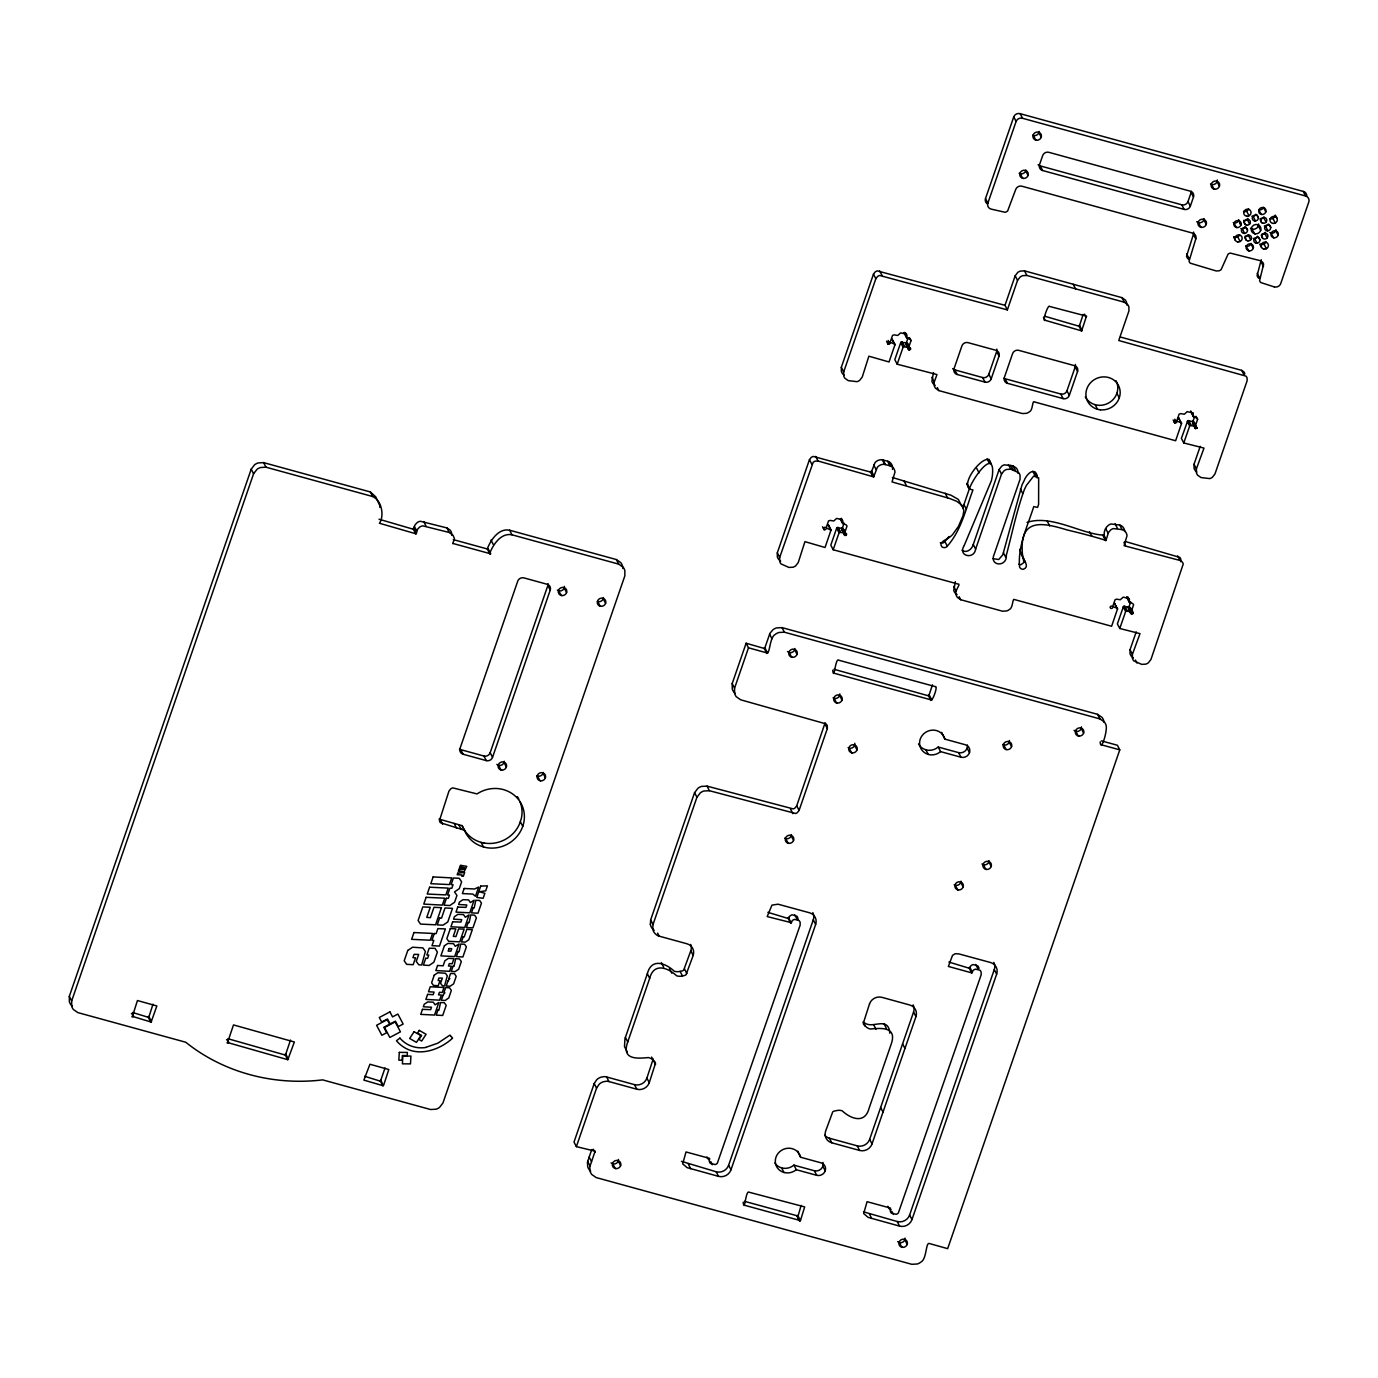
<?xml version="1.0" encoding="UTF-8"?>
<svg xmlns="http://www.w3.org/2000/svg" width="1378" height="1378" viewBox="0 0 1378 1378"><rect width="100%" height="100%" fill="white"/><g stroke="black" fill="none" stroke-linecap="round" stroke-linejoin="round"><path stroke-width="1.5" d="M834 669.26L928.772 695.907L932.475 684.814M227.783 1038.668L285.435 1055.1L290.5 1040.045M383.618 1085.296L388.803 1069.535L369.941 1064.247L363.861 1080.111L383.291 1085.761L380.845 1080.111L385.048 1067.933M379.036 519.213L413.4 529.273L414.382 526.43A8.268 7.751 -27.3 0 1 415.278 524.605L417.155 522.606A6.701 6.287 -27.3 0 1 420.445 521.28L446.885 527.912L450.193 530.186A8.802 8.251 -27.3 0 1 451.484 532.631L451.777 535.319M453.293 539.625L487.278 548.961C488.914 544.327 496.838 527.602 509.619 530.22L616.362 559.554L620.755 562.603A11.747 11.007 -27.3 0 1 622.46 565.841L622.908 568.546M764.084 648.418L746.118 643.233L732.2 683.574L732.235 688.931A11.747 11.024 -27.3 0 0 733.957 692.169L735.215 693.496M746.118 643.233L748.495 647.815L766.478 652.776C770.181 655.273 769.2 637.342 775.349 634.328A11.747 11.007 -27.3 0 1 778.811 632.502L784.375 632.192L1099.954 718.92L1104.364 721.969A11.747 11.007 -27.3 0 1 1106.069 725.207C1107.826 730.719 1100.609 753.318 1100.195 741.846M744.413 1201.289L796.949 1215.723L799.395 1220.839L800.394 1220.736L804.683 1206.904L749.253 1192.263C745.567 1189.197 744.62 1214.07 743.173 1202.253M834.327 673.291L930.632 699.748C931.993 703.193 938.573 685.279 935.18 686.588L838.823 660.234C835.395 656.875 834.052 682.076 832.743 670.225M948.874 962.051L969.44 968.303L970.835 965.84A5.788 5.426 -27.3 0 1 973.178 964.548L977.915 965.978A5.822 5.46 -27.3 0 1 978.897 968.045L978.966 968.493M1126.842 305.055L1126.515 302.368A8.836 8.285 -27.3 0 0 1125.24 299.939L1121.95 297.648L1024.491 270.863L1020.323 271.104A8.802 8.251 -27.3 0 0 1017.722 272.465L1015.173 275.772L1004.993 305.313L1007.352 309.895L879.732 275.479A5.822 5.46 -27.3 0 0 877.545 276.53L875.84 278.735L843.698 371.905L843.715 375.918A8.802 8.251 -27.3 0 0 845.007 378.347L848.297 380.638L857.116 381.672A8.802 8.251 -27.3 0 0 859.717 380.311L862.249 377.004L868.863 356.196L889.034 361.966L894.977 344.689L891.928 338.936L894.925 344.931M825.164 722.675L796.725 805.803L795.02 808.008A5.994 5.633 -27.3 0 1 793.263 808.903L707.035 786.132L701.436 786.425A11.696 10.972 -27.3 0 0 697.957 788.25L694.564 792.66L650.657 919.901L650.347 924.345M797.983 919.66L797.896 918.316A5.822 5.46 -27.3 0 0 796.915 916.232L792.178 914.803A5.788 5.426 -27.3 0 0 789.835 916.094C786.683 917.352 793.263 925.172 790.317 922.416L767.184 916.577L771.956 905.122L778.019 904.192L809.506 912.77A9.922 9.302 -27.3 0 1 815.655 924.414L730.977 1169.819A9.922 9.302 -27.3 0 1 718.558 1176.364L687.105 1167.648L682.678 1163.842L686.02 1151.956L709.636 1158.398L709.239 1161.12A5.788 5.426 -27.3 0 0 710.359 1163.376L715.182 1164.565A5.822 5.46 -27.3 0 0 717.301 1163.342L800.153 925.12L800.153 922.45A5.822 5.46 -27.3 0 0 798.982 920.487L794.538 919.384A5.788 5.426 -27.3 0 0 792.195 920.693L791.437 922.726M1017.997 473.291L1017.687 470.604A8.802 8.251 -27.3 0 0 1016.396 468.158L1013.106 465.885L1004.286 464.834A8.802 8.251 -27.3 0 0 1001.685 466.212L999.153 469.502L973.264 544.499C972.179 549.047 966.409 553.818 962.068 550.166M844.266 529.944L842.561 530.961L841.717 528.239L836.773 527.877L830.796 545.154L833.173 549.736L957.882 584.014C961.827 583.256 953.628 591.627 956.125 594.986A8.802 8.251 -27.3 0 0 957.417 597.432L960.707 599.723L1002.478 611.195L1006.646 610.954A8.802 8.251 -27.3 0 0 1009.247 609.593C1013.381 608.043 1012.175 597.329 1014.708 599.619L1111.615 626.249L1117.558 608.852L1114.371 603.168L1117.489 609.214M593.177 1149.235L595.313 1152.18L595.141 1151.181L576.383 1146.634L596.571 1088.103L599.12 1084.297A10.766 10.094 -27.3 0 1 603.219 1081.816L606.062 1081.265A9.198 8.63 -27.3 0 1 608.99 1081.575L636.843 1089.223A9.922 9.302 -27.3 0 0 649.262 1082.695L655.497 1063.265A4.082 3.824 -27.3 0 0 654.998 1061.973L652.104 1059.234A11.506 10.8 -27.3 0 0 648.435 1057.546C637.032 1058.683 621.202 1059.871 627.748 1041.94L649.693 978.311C653.895 962.051 668.244 967.924 676.632 975.796A11.506 10.8 -27.3 0 0 680.749 976.261L684.866 975.435A4.082 3.824 -27.3 0 0 686.072 974.625L693.168 955.436L690.791 950.837A9.922 9.302 -27.3 0 0 691.17 946.186M1024.956 561.69L1023.423 558.073A25.803 24.201 -27.3 0 1 1022.407 553.749C1019.238 517.473 1042.56 522.486 1067.003 529.91C1079.956 533.01 1094.184 536.628 1106.138 540.503C1103.123 536.266 1103.365 529.169 1108.308 525.362A8.802 8.251 -27.3 0 1 1110.909 523.984L1119.711 525.035A7.114 6.683 -27.3 0 1 1122.243 526.379L1122.743 526.861A7.941 7.441 -27.3 0 1 1124.637 531.116M1190.747 411.35L1193.331 416.776L1195.673 417.62A5.598 5.254 -27.3 0 1 1196.793 418.085L1197.654 419.188L1195.449 425.63L1197.017 428.317L1195.002 428.351L1192.314 421.479L1187.767 420.669L1181.394 438.376L1183.771 442.958L1204.01 448.091L1196.414 468.83L1196.431 472.843A8.802 8.251 -27.3 0 0 1197.723 475.272L1201.013 477.563L1209.832 478.597A8.802 8.251 -27.3 0 0 1212.433 477.236L1214.983 473.929L1247.124 380.759L1247.107 378.089A5.822 5.46 -27.3 0 0 1245.953 376.125L1118.747 340.504L1128.926 310.963L1128.892 306.967A8.836 8.285 -27.3 0 0 1127.6 304.521L1124.327 302.23L1026.868 275.462L1022.7 275.686A8.802 8.251 -27.3 0 0 1020.099 277.064L1017.55 280.354L1007.352 309.895M1125.12 531.443A7.941 7.441 -27.3 0 1 1127.015 535.697L1124.121 545.705L1180.033 560.467L1182.238 562A5.822 5.46 -27.3 0 1 1183.22 564.067L1150.957 659.459L1148.408 662.766A8.802 8.251 -27.3 0 1 1145.807 664.127L1141.656 664.368L1133.715 660.803A8.802 8.268 -27.3 0 1 1132.423 658.374L1132.406 654.361L1140.002 633.622L1119.763 628.489L1117.386 623.907L1123.432 606.527L1128.306 606.992C1129.633 618.222 1137.591 614.312 1129.064 606.578L1130.683 601.893M892.444 469.381L892.617 467.521A7.906 7.407 -27.3 0 0 890.567 462.974L890.085 462.526A7.148 6.718 -27.3 0 0 888.362 461.509A7.768 7.286 -27.3 0 0 887.673 461.251L883.022 459.994A5.96 5.598 -27.3 0 0 882.454 459.873L884.728 464.455A5.96 5.598 -27.3 0 1 885.399 464.575L890.033 465.85A7.768 7.286 -27.3 0 1 890.739 466.108A7.148 6.718 -27.3 0 1 892.462 467.125L892.944 467.555A7.906 7.407 -27.3 0 1 894.977 472.103L892.031 481.921L949.58 498.457L956.694 501.282L961.758 505.071L963.877 510.411L962.998 515.751L958.468 526.344L952.594 534.578A25.803 24.201 -27.3 0 1 949.029 537.627C946.255 539.78 937.97 542.364 942.001 546.877A4.065 3.807 -27.3 0 0 944.154 547.6A3.91 3.652 -27.3 0 0 946.6 546.911C961.069 531.15 965.685 509.343 972.954 489.879C954.885 488.243 987.957 447.092 990.61 463.352M841.717 528.239L844.335 535.026L846.075 535.422L846.557 533.975L844.852 532.408L847.039 525.965L845.989 524.76A5.753 5.391 -27.3 0 0 845.076 524.398L842.699 523.502L841.958 519.919A5.753 5.391 -27.3 0 0 841.045 519.558L837.531 518.593A5.753 5.391 -27.3 0 0 836.567 518.438L833.742 521.005L831.158 520.574A5.753 5.391 -27.3 0 0 830.176 520.419L828.54 520.884L826.283 527.309C821.047 526.568 824.63 532.649 826.662 528.05L830.968 530.22L825.026 547.497L804.941 541.64L798.241 562.534L795.692 565.841A8.802 8.251 -27.3 0 1 793.091 567.202L788.922 567.443L780.981 563.878A8.802 8.251 -27.3 0 1 779.707 561.432L779.672 557.435L813.141 462.371A5.822 5.46 -27.3 0 1 815.259 461.148L818.032 460.993L873.652 476.874L877.373 467.263A7.906 7.407 -27.3 0 1 881.92 464.524L882.592 464.403A7.148 6.718 -27.3 0 1 884.659 464.42L884.728 464.455M1181.497 423.683L1178.397 417.655L1181.583 423.339L1175.623 440.736L1034.637 401.98C1031.984 399.586 1033.276 410.558 1029.177 411.953A8.802 8.251 -27.3 0 1 1026.576 413.314L1022.407 413.555L938.866 390.594L935.559 388.303A8.802 8.251 -27.3 0 1 934.284 385.874L934.077 382.516L936.971 374.558L897.181 364.205L894.822 359.624L900.799 342.364L905.725 342.726L908.291 349.392L909.669 350.081L910.634 348.651L908.86 346.877L911.065 340.435L910.203 339.332A5.598 5.254 -27.3 0 0 909.084 338.885L906.69 337.937L906.173 334.492A5.598 5.254 -27.3 0 0 905.053 334.044M1131.441 611.16L1133.629 604.718L1132.768 603.616A5.598 5.254 -27.3 0 0 1131.665 603.151L1129.254 602.22L1128.737 598.775A5.598 5.254 -27.3 0 0 1127.635 598.31L1124.121 597.346A5.753 5.391 -27.3 0 0 1123.139 597.191L1120.314 599.757L1117.73 599.327A5.753 5.391 -27.3 0 0 1116.766 599.172L1115.112 599.637L1112.873 606.062C1107.533 605.424 1111.288 611.35 1113.235 606.802L1117.455 608.318M828.574 525.759L827.902 524.467L830.9 530.461M1115.164 604.511L1115.129 603.822M132.546 1012.485L148.755 1017.446L152.992 1004.166M132.977 1016.551L151.132 1022.045L156.851 1005.957L137.438 1000.531L132.598 1015.827C129.808 1017.911 136.749 1016.912 131.392 1013.485M228.111 1042.698L287.813 1059.699L294.358 1041.992L233.502 1024.922L227.732 1041.975C224.993 1044.042 231.848 1043.094 226.543 1039.632M416.518 533.458L416.742 531.03A8.268 7.751 -27.3 0 1 417.637 529.204L419.515 527.206A6.701 6.287 -27.3 0 1 422.805 525.862L449.262 532.494L452.552 534.785A8.802 8.251 -27.3 0 1 453.844 537.213C456.101 539.246 450.606 544.741 453.655 543.655L489.655 553.543C491.309 548.875 499.198 532.218 511.979 534.802L618.722 564.136L623.114 567.185A11.747 11.007 -27.3 0 1 624.837 570.44L624.871 575.78L442.958 1102.968L439.565 1107.378A11.747 11.007 -27.3 0 1 436.103 1109.204L430.539 1109.514L322.641 1079.87C274.153 1085.761 224.028 1072.945 185.737 1042.233L77.823 1012.589L73.43 1009.54A11.747 11.007 -27.3 0 1 71.708 1006.284L71.673 1000.945L253.586 473.756L256.98 469.347A11.747 11.007 -27.3 0 1 260.442 467.521L266.006 467.211L372.749 496.545C383.377 501.764 383.635 518.197 379.398 523.244L416.122 533.854L413.9 528.205M364.602 1076.252L380.466 1081.23L380.845 1080.111M767.615 653.086L764.876 647.781L769.923 633.312L772.972 629.746A11.747 11.007 -27.3 0 1 776.451 627.92L781.998 627.61L1097.594 714.338L1101.987 717.37A11.747 11.007 -27.3 0 1 1103.709 720.625L1104.088 722.416M779.07 559.812L778.622 559.296A8.802 8.251 -27.3 0 1 777.33 556.85L777.313 552.836L809.454 459.666L811.16 457.479A5.822 5.46 -27.3 0 1 813.347 456.428L871.292 472.292L874.996 462.681A7.906 7.407 -27.3 0 1 879.543 459.942L880.215 459.821A7.148 6.718 -27.3 0 1 882.282 459.839M767.873 912.322L788.319 918.54L788.75 917.438M796.949 1215.723L798.069 1216.033L801.135 1205.371M931.786 700.076L929.151 694.822M1044.679 316.217L1079.284 326.293L1083.142 314.425M1043.473 317.198L1045.058 320.264L1081.661 330.875L1086.122 317.233L1084.555 314.167M1027.058 522.383C1051.586 514.252 1081.73 534.337 1103.933 535.146M993.056 558.676L998.74 559.502L1002.805 554.8L1021.925 485.194A70.054 65.713 -27.3 0 1 1024.164 480.646C1025.611 475.91 1033.311 466.66 1036.773 474.48M964.032 545.895C957.624 556.161 974.194 559.95 975.641 549.081L1001.513 474.101L1004.062 470.794A8.802 8.251 -27.3 0 1 1006.663 469.433L1010.832 469.192L1018.773 472.757A8.802 8.251 -27.3 0 1 1020.047 475.186L1020.082 479.199L994.21 554.18C988.749 566.461 1007.284 567.46 1006.336 555.196C1012.141 533.372 1016.602 511.049 1024.285 489.776A70.054 65.713 -27.3 0 1 1026.541 485.228L1033.638 476.116L1038.668 477.804L1038.599 504.451L1037.582 507.414L1033.741 506.587C1027.661 526.155 1017.619 545.895 1019.582 566.961A3.91 3.652 -27.3 0 0 1021.167 568.769A4.065 3.807 -27.3 0 0 1023.406 569.235C1030.796 566.496 1022.08 558.348 1021.064 553.491A25.803 24.201 -27.3 0 1 1020.03 549.167M996.656 974.143A9.922 9.302 -27.3 0 0 990.506 962.499L959.019 953.938L955.212 953.697L952.508 955.402L948.374 966.443L971.8 972.885L973.195 970.422A5.788 5.426 -27.3 0 1 975.538 969.13L979.982 970.215A5.822 5.46 -27.3 0 1 981.136 972.196L981.153 974.866L898.301 1213.088A5.822 5.46 -27.3 0 1 896.182 1214.311L891.359 1213.122A5.788 5.426 -27.3 0 1 890.24 1210.866L890.532 1208.093L867.072 1201.685L863.679 1213.57L868.106 1217.377L899.558 1226.11A9.922 9.302 -27.3 0 0 911.978 1219.564L996.656 974.143L994.279 969.561A9.922 9.302 -27.3 0 0 994.468 964.032M964.273 545.361L991.368 480.733A70.054 65.713 -27.3 0 0 992.367 475.841C995.588 445.128 971.387 480.457 969.492 488.88M1106.345 540.228L1103.606 534.922M748.495 647.815L734.56 688.173L734.612 693.513A11.747 11.024 -27.3 0 0 736.317 696.768L740.709 699.817L826.128 723.932A5.925 5.564 -27.3 0 1 827.3 725.913L827.334 728.583L799.102 810.385L797.38 812.589A5.994 5.633 -27.3 0 1 795.64 813.502L709.394 790.714L703.796 791.024A11.696 10.972 -27.3 0 0 700.334 792.85L696.941 797.242L653.017 924.5L652.724 928.927M1136.213 631.865L1130.029 649.761L1130.063 653.775A8.802 8.268 -27.3 0 0 1131.338 656.221L1133.388 657.995M379.467 504.951L375.746 496.838L370.372 491.963L263.629 462.629L258.082 462.939A11.747 11.007 -27.3 0 0 254.603 464.765L251.209 469.157L69.313 996.363L69.348 1001.703A11.747 11.007 -27.3 0 0 71.053 1004.958L72.328 1006.284M591.73 1149.579L587.441 1162.205L587.717 1166.684A11.747 11.007 -27.3 0 0 589.422 1169.939L590.68 1171.266M594.745 1152.301L589.801 1166.787L590.077 1171.266A11.747 11.007 -27.3 0 0 591.799 1174.521L596.192 1177.57L911.788 1264.298L917.335 1263.988A11.747 11.007 -27.3 0 0 920.814 1262.162C927.067 1259.199 925.516 1241.234 929.685 1243.611L947.668 1248.657L1119.78 749.856L1117.403 745.257L1101.401 740.864M1004.993 305.313L877.373 270.898A5.822 5.46 -27.3 0 0 875.168 271.948L873.463 274.153L841.321 367.323L841.355 371.319A8.802 8.251 -27.3 0 0 842.63 373.765L844.111 375.178M933.509 372.577L931.907 381.275A8.802 8.251 -27.3 0 0 933.199 383.721L935.249 385.495M955.35 581.705L953.748 590.404A8.802 8.251 -27.3 0 0 955.04 592.85L957.09 594.624M1193.606 232.055A4.961 4.651 -27.3 0 1 1193.417 234.381L1186.561 256.153A5.822 5.46 -27.3 0 0 1187.543 258.22L1188.525 259.167M1193.417 234.381L1195.777 238.962L1189.059 261.183A5.822 5.46 -27.3 0 0 1190.213 263.164L1216.24 270.966L1219.013 270.811A5.839 5.478 -27.3 0 0 1221.132 269.588L1228.074 254.138A5.822 5.46 -27.3 0 1 1230.278 253.087L1260.422 260.718L1262.627 262.233A5.822 5.46 -27.3 0 1 1263.609 264.3L1259.595 280.578A5.822 5.46 -27.3 0 0 1260.749 282.542L1274.254 286.9M1200.221 446.334L1194.037 464.248L1194.071 468.244A8.802 8.251 -27.3 0 0 1195.346 470.69L1196.827 472.103M1261.232 259.719L1257.115 275.531A5.822 5.46 -27.3 0 0 1258.097 277.598L1258.717 278.27M1180.739 561.707L1180.843 559.468A5.822 5.46 -27.3 0 0 1179.861 557.401L1125.154 541.451M1133.164 613.52L1129.064 606.578M1128.306 606.992L1129.047 609.662L1130.838 608.353M484.195 843.043A31.315 29.369 -27.3 0 0 519.23 824.63L521.263 818.79A31.315 29.369 -27.3 0 0 520.006 801.669M522.762 826.369L523.623 823.389A31.315 29.369 -27.3 0 0 506.277 790.559L503.349 789.56A31.315 29.369 -27.3 0 0 477.012 793.917L452.828 787.889A5.822 5.46 -27.3 0 0 450.64 788.939L448.935 791.144L439.427 820.651A5.822 5.46 -27.3 0 0 440.409 822.718L464.472 830.245A31.315 29.369 -27.3 0 0 483.54 846.953L486.572 847.677A31.315 29.369 -27.3 0 0 521.59 829.211L522.762 826.369L520.402 821.77M1179.137 419.101L1179.103 418.206M690.791 950.837L683.712 970.043A4.082 3.824 -27.3 0 1 682.506 970.853L678.372 971.662A11.506 10.8 -27.3 0 1 674.273 971.214C665.867 963.343 651.518 957.469 647.333 973.729L624.94 1038.754L624.51 1046.608L627.403 1052.172M969.251 489.138L962.74 508.034M550.235 590.094A4.961 4.651 -27.3 0 0 547.152 584.272L523.95 577.899A4.961 4.651 -27.3 0 0 517.732 581.171L460.028 748.426A4.961 4.651 -27.3 0 0 463.111 754.248L486.313 760.622A4.961 4.651 -27.3 0 0 492.532 757.349L550.235 590.094L547.858 585.512L490.155 752.75A4.961 4.651 -27.3 0 1 483.936 756.022L460.734 749.649A4.961 4.651 -27.3 0 1 459.425 749.064M636.843 1089.223L634.466 1084.641L606.63 1076.976A9.198 8.63 -27.3 0 0 603.702 1076.666L600.842 1077.234A10.766 10.094 -27.3 0 0 596.743 1079.715L594.211 1083.521L574.006 1142.052L576.383 1146.634M634.466 1084.641A9.922 9.302 -27.3 0 0 646.885 1078.096L653.172 1059.045M833.173 549.736L839.219 532.373L844.077 532.838M897.181 364.205L903.227 346.843L908.102 347.308M844.852 532.408L842.475 527.826L844.094 523.14M908.86 346.877L906.5 342.295L908.119 337.61M987.44 203.91A5.064 4.754 -27.3 0 1 985.477 198.639L1013.76 116.837A5.064 4.754 -27.3 0 1 1020.133 113.685L1303.244 191.421A5.047 4.737 -27.3 0 1 1306.74 196.348M1195.777 238.98A4.961 4.651 -27.3 0 0 1192.711 233.14L1021.925 186.219A4.961 4.651 -27.3 0 0 1015.707 189.492L1007.645 210.937A5.736 5.391 -27.3 0 1 1005.062 212.281L991.161 209.112A5.064 4.754 -27.3 0 1 987.837 203.221L1016.12 121.436A5.064 4.754 -27.3 0 1 1022.493 118.267L1305.621 196.003L1303.244 191.421M952.646 368.632A4.961 4.651 -27.3 0 0 954.765 369.872L982.617 377.538A4.961 4.651 -27.3 0 0 988.818 374.265L996.656 351.545A4.961 4.651 -27.3 0 0 996.828 349.099M999.033 356.127A4.961 4.651 -27.3 0 0 995.95 350.305L968.114 342.657A4.961 4.651 -27.3 0 0 961.896 345.93L954.058 368.649A4.961 4.651 -27.3 0 0 957.124 374.471L984.977 382.119A4.961 4.651 -27.3 0 0 991.195 378.847L999.033 356.127L996.656 351.545M681.455 1161.344L716.181 1171.782A9.922 9.302 -27.3 0 0 728.617 1165.237L813.278 919.815A9.922 9.302 -27.3 0 0 812.796 912.632M1003.907 378.244A4.961 4.651 -27.3 0 0 1005.062 378.726L1060.75 394.022A4.961 4.651 -27.3 0 0 1066.968 390.766L1075.202 366.892A4.961 4.651 -27.3 0 0 1075.357 364.464M1077.562 371.492A4.961 4.651 -27.3 0 0 1074.495 365.67L1018.807 350.356A4.961 4.651 -27.3 0 0 1012.589 353.629L1004.355 377.486A4.961 4.651 -27.3 0 0 1007.439 383.308L1063.127 398.621A4.961 4.651 -27.3 0 0 1069.328 395.348L1077.562 371.492L1075.202 366.892M869.518 1003.89L863.283 1023.32A4.082 3.824 -27.3 0 0 863.765 1024.595L866.676 1027.351A11.506 10.8 -27.3 0 0 870.345 1029.021C881.748 1027.885 897.578 1026.713 891.032 1044.627L869.087 1108.256C864.884 1124.517 850.536 1118.66 842.147 1110.789A11.506 10.8 -27.3 0 0 838.031 1110.323L833.914 1111.15A4.082 3.824 -27.3 0 0 832.691 1111.943L825.611 1131.149A9.922 9.302 -27.3 0 0 831.761 1142.793L859.614 1150.441A9.922 9.302 -27.3 0 0 872.033 1143.912L915.939 1016.654L913.562 1012.055A9.922 9.302 -27.3 0 0 913.08 1004.872M1038.116 164.671A4.961 4.651 -27.3 0 0 1040.218 165.911L1181.773 204.805A4.961 4.651 -27.3 0 0 1187.991 201.55L1191.126 192.455A4.961 4.651 -27.3 0 0 1191.367 191.232M1193.486 197.037A4.961 4.651 -27.3 0 0 1190.42 191.215L1048.865 152.321A4.961 4.651 -27.3 0 0 1042.664 155.593L1039.529 164.688A4.961 4.651 -27.3 0 0 1042.595 170.51L1184.15 209.404A4.961 4.651 -27.3 0 0 1190.351 206.132L1193.486 197.037L1191.126 192.455M824.733 1135.231A9.922 9.302 -27.3 0 0 829.384 1138.211L857.237 1145.859A9.922 9.302 -27.3 0 0 869.656 1139.313L913.562 1012.055M1125.12 531.443L1124.62 530.961A7.114 6.683 -27.3 0 0 1122.088 529.617L1113.286 528.584A8.802 8.251 -27.3 0 0 1110.685 529.944L1108.394 532.614L1106.241 539.676M863.558 1211.865L897.181 1221.511A9.922 9.302 -27.3 0 0 909.618 1214.983L994.279 969.561M1119.763 628.489L1125.792 611.126L1130.666 611.591M1183.771 442.958L1189.817 425.595L1194.692 426.06M1195.449 425.63L1193.09 421.048L1194.692 416.363M900.695 342.588L903.072 347.17M846.54 534.888L842.475 527.826M1197.138 428.11L1193.09 421.048M894.925 344.138L890.67 342.519C888.19 347.153 885.399 341.089 890.309 341.778L892.548 335.354L894.184 334.888A5.753 5.391 -27.3 0 1 895.166 335.043L897.75 335.474L900.575 332.908A5.753 5.391 -27.3 0 1 901.556 333.063L906.724 334.286M1181.514 422.891L1177.26 421.272C1175.193 425.888 1171.8 419.911 1176.881 420.531L1179.137 414.106L1180.774 413.641A5.753 5.391 -27.3 0 1 1181.756 413.796L1184.339 414.227L1187.164 411.66A5.753 5.391 -27.3 0 1 1188.129 411.833L1193.314 413.038M151.494 1021.753L148.79 1016.344M1045.058 320.264C1041.768 322.573 1048.245 303.229 1049.778 306.502L1086.622 316.165L1086.122 317.233M1082.126 330.582L1079.439 325.156M972.403 972.575L969.854 967.235M948.96 536.524L944.24 542.329A3.91 3.652 -27.3 0 1 941.794 543.018A4.065 3.807 -27.3 0 1 940.278 542.656M452.156 1038.564C439.53 1049.95 417.999 1057.632 402.479 1046.281A34.898 32.727 -27.3 0 1 396.468 1040.752L399.93 1038.099M837.273 527.378L839.633 531.977M1187.87 420.617L1190.23 425.199M1123.862 606.131L1126.222 610.73M426.06 1047.28L437.877 1043.163L449.969 1035.085L450.933 1036.222M680.112 971.438L682.489 976.02M865.367 1026.283L863.179 1021.856L864.299 1022.752A11.506 10.8 -27.3 0 0 867.985 1024.44C875.151 1026.283 886.399 1019.065 889.275 1029.659M1081.42 330.858L1078.681 325.57M1105.587 540.624L1102.848 535.319M766.857 653.482L764.118 648.177M906.035 345.017L907.516 345.413L908.24 343.949M888.138 344.311L886.554 341.244M1174.711 423.063L1173.143 419.997M845.058 535.594L841.889 529.531M1131.631 614.347L1128.479 608.301M484.212 843.095L481.146 842.423L483.523 847.005M902.108 341.727L904.588 346.343M1188.68 420.479L1191.178 425.096M1120.486 337.042L1241.681 370.355L1243.886 371.871A5.822 5.46 -27.3 0 1 1244.851 373.955M892.393 477.494L950.958 495.202L958.365 499.422L961.517 505.812M1101.78 744.912L1119.78 749.856M960.983 757.228L940.588 751.63A13.005 12.195 -27.3 0 1 928.29 754.489L925.913 749.873A13.005 12.195 -27.3 0 0 938.211 747.031L958.623 752.646L960.983 757.228A6.821 6.39 -27.3 0 0 969.492 752.732L967.132 748.151M439.014 819.066L462.095 825.646L464.472 830.245M652.724 928.927A10.766 10.094 -27.3 0 0 654.55 933.027L656.565 934.921A9.198 8.63 -27.3 0 0 659.166 936.144L687.019 943.792A9.922 9.302 -27.3 0 1 693.168 955.436M796.346 1169.629A13.005 12.195 -27.3 0 1 777.106 1167.476A13.005 12.195 -27.3 0 1 783.341 1149.355A13.005 12.195 -27.3 0 1 800.635 1157.244L821.03 1162.843A6.821 6.39 -27.3 0 1 825.233 1170.835A6.821 6.39 -27.3 0 1 816.706 1175.313L796.329 1169.733L793.952 1165.151L814.346 1170.749L816.723 1175.331M744.757 1205.319L799.309 1220.305M904.846 333.769L904.157 332.925M908.946 350.029L906.707 345.482M891.032 1209.867L888.982 1208.523A5.788 5.426 -27.3 0 1 888.483 1207.834M930.908 700.42L928.255 695.167M871.551 471.155L874.289 476.461M764.876 647.781L764.153 648.625M488.036 548.565L490.775 553.853M790.576 923.088L787.94 917.834M285.711 1053.963L288.45 1059.269M150.667 1022.011L148.032 1016.74M780.671 561.07L779.569 560.278M708.912 1159.621L707.982 1158.795A5.788 5.426 -27.3 0 1 706.966 1156.952M654.188 930.339L652.19 928.445A10.766 10.094 -27.3 0 1 650.347 924.345M906.5 342.295L910.6 349.237M452.621 1038.168L451.295 1036.635M1192.625 423.769L1194.313 424.062L1194.605 422.323M904.261 333.252L906.621 337.834M828.454 524.88L830.865 529.565M1275.356 215.123L1276.941 218.172M1272.91 218.413L1275.27 222.995M1275.752 230.643L1278.112 235.225M1265.831 211.936L1263.454 207.355A3.721 3.479 -27.3 0 1 1258.803 209.8L1261.163 214.4M1269.155 224.425L1270.74 227.491M1263.66 217.586L1266.037 222.185M1271.084 233.089L1273.461 237.671M1265.521 226.181L1267.881 230.763M1260.129 219.619L1261.714 222.668M1256.77 214.623L1258.355 217.69M1264.763 233.33L1267.14 237.912A3.1 2.911 -27.3 0 1 1262.816 238.411L1261.232 235.362M1258.338 225.854L1260.715 230.436M1253.136 216.38L1255.496 220.962M1264.039 244.147L1266.399 248.729M1246.642 211.196L1249.002 215.778M1258.321 236.895L1259.905 239.944M1247.245 219.464L1249.622 224.063M1252.137 229.127L1254.497 233.709M1259.888 244.319L1261.473 247.368M1254.686 238.635L1257.046 243.234M1243.714 221.496L1245.299 224.562M1245.936 227.094L1247.521 230.143M1248.347 235.207L1250.724 239.806M1261.128 261.941L1263.505 266.54M1250.914 243.717L1253.274 248.298M1238.615 220.428L1240.992 225.027M1240.82 228.645A3.1 2.911 -27.3 0 0 1242.301 228.834L1244.661 233.433M1217.067 181.638L1219.444 186.237M1244.816 237.24L1246.401 240.306M1246.246 246.162L1248.623 250.762M1233.965 222.892L1236.324 227.473M1211.641 184.497L1214.001 189.096M1257.218 273.309L1259.578 277.891M1237.754 236.913L1240.131 241.512M1233.62 237.102L1235.205 240.151M1203.89 219.825L1206.267 224.425M1187.991 201.55L1190.351 206.132M1198.464 222.685L1200.824 227.284M1181.773 204.805L1184.15 209.404M1186.665 253.931L1189.042 258.513M1241.681 370.355L1244.058 374.937M1196.018 416.345L1197.603 419.394M1190.816 411.109L1193.916 417.138M1195.656 428.816L1192.314 421.479M1038.874 132.667L1041.234 137.266M1187.285 421.341L1189.645 425.923M1121.95 297.648L1124.327 302.23M1033.431 135.526L1035.808 140.125M1020.151 113.633L1022.51 118.215M1174.711 419.188L1176.295 422.254M1040.218 165.911L1042.595 170.51M1194.037 464.248L1196.414 468.83M1013.76 116.837L1016.12 121.436M1025.697 170.855L1028.057 175.454M1020.254 173.731L1022.631 178.313M1073.221 284.264L1075.598 288.846M1116.903 393.281L1119.28 397.88M1177.673 555.885L1180.033 560.467M1095.165 404.736L1097.543 409.318M1024.491 270.863L1026.868 275.462M985.528 198.656L987.905 203.238M1015.173 275.772L1017.55 280.354M1066.968 390.766L1069.328 395.348M1060.75 394.022L1063.127 398.621M1119.711 525.035L1122.088 529.617M1115.078 523.761L1117.437 528.342M1123.931 542.432L1125.499 545.481M1105.759 528.652L1108.136 533.252M1127.979 597.036L1129.564 600.085M1126.791 596.64L1129.908 602.668M1126.825 597.535L1129.202 602.117M1089.481 531.65L1091.858 536.231M1124.793 606.044L1127.17 610.626M1123.259 606.854L1125.637 611.453M1005.062 378.726L1007.439 383.308M988.818 374.265L991.195 378.847M1130.029 649.761L1132.406 654.361M1135.42 660.028L1137.005 663.094M1034.499 471.758L1036.876 476.34M1032.828 471.293L1035.188 475.892M982.617 377.538L984.977 382.119M1047.332 521.315L1049.691 525.896M1013.106 465.885L1015.465 470.466M1010.78 465.247L1013.14 469.829M1008.455 464.61L1010.832 469.192M1020.392 489.018L1022.752 493.617M954.765 369.872L957.124 374.471M999.153 469.502L1001.513 474.101M988.732 459.184L991.109 463.766M987.061 458.719L989.421 463.318M879.681 270.88L882.041 275.462M931.89 377.279L934.25 381.861M937.281 387.528L938.866 390.594M909.446 337.593L911.013 340.642M976.692 468.313L979.069 472.895M905.415 332.753L906.982 335.801M904.226 332.356L907.344 338.385M873.463 274.153L875.84 278.735M1097.594 714.338L1099.954 718.92M908.274 348.6L905.725 342.726M901.281 341.865L903.658 346.446M1003.442 552.785L1005.802 557.367M966.874 483.334L969.251 487.933M966.856 483.988L969.216 488.587M888.138 340.435L889.706 343.501M1081.265 728.497L1083.642 733.096M963.928 504.555L966.305 509.154M1075.839 731.356L1078.199 735.955M973.264 544.499L975.641 549.081M945.222 493.255L947.599 497.837M944.998 541.692L947.358 546.291M903.847 480.629L906.207 485.228M841.321 367.323L843.698 371.905M959.14 596.657L960.707 599.723M953.731 586.391L956.108 590.99M888.362 461.509L890.739 466.108M887.673 461.268L890.033 465.85M883.022 459.994L885.399 464.575M873.704 464.886L876.081 469.485M870.793 471.552L873.531 476.857M870.19 471.397L872.567 475.978M1009.178 742.122L1011.555 746.704A4.341 4.065 -27.3 0 1 1006.129 749.563A4.341 4.065 -27.3 0 1 1003.425 744.482A4.341 4.065 -27.3 0 1 1008.868 741.622A4.341 4.065 -27.3 0 1 1011.555 746.704M1003.752 744.981L1006.112 749.563M815.673 456.411L818.032 460.993M841.39 518.283L842.974 521.332M843.319 523.916L840.339 518.92L842.63 523.416M809.454 459.666L811.831 464.265M838.203 527.292L840.58 531.874M836.687 528.101L839.047 532.7M942.535 734.543L944.895 739.125L965.289 744.74A6.821 6.39 -27.3 0 1 969.492 752.732M938.211 747.031L940.588 751.63M822.545 526.775L824.113 529.841M988.836 861.905L991.213 866.486M983.41 864.764L985.787 869.346M960.776 882.402L963.153 886.984M955.35 885.262L957.71 889.843M777.313 552.836L779.672 557.435M839.615 695.528L841.992 700.11M975.727 964.462L978.087 969.044M834.19 698.388L836.549 702.969M854.636 745.326L857.013 749.925M968.941 967.563L971.679 972.868M849.21 748.185L851.57 752.784M794.675 649.744L797.052 654.343M781.998 627.61L784.375 632.192M789.249 652.604L791.627 657.203M824.957 724.001L827.334 728.583M769.579 634.138L771.956 638.737M796.725 805.803L799.102 810.385M732.2 683.574L734.56 688.173M790.524 809.075L792.884 813.657M902.59 1043.869L904.95 1048.469M791.213 835.809L793.59 840.391M884.09 1023.854L886.45 1028.453M785.787 838.668L788.147 843.25M873.635 1024.715L875.995 1029.314M813.278 919.815L815.655 924.414M616.362 559.554L618.722 564.136M794.727 914.716L797.087 919.298M880.628 1107.499L883.005 1112.08M707.035 786.132L709.394 790.714M603.237 598.741L605.614 603.323M597.811 601.6L600.171 606.182M694.564 792.66L696.941 797.242M909.601 1214.983L911.978 1219.564M869.656 1139.313L872.033 1143.895M897.181 1221.511L899.558 1226.11M891.824 1211.4L893.409 1214.466M857.237 1145.859L859.614 1150.441M904.846 1239.787L907.224 1244.386M564.239 588.01L566.599 592.609M899.421 1242.646L901.78 1247.245M558.796 590.886L561.173 595.468M869.346 1213.863L871.706 1218.445M829.384 1138.194L831.761 1142.793M509.619 530.22L511.979 534.802M822.873 1166.27L825.233 1170.852M490.981 540.021L493.358 544.62M487.278 548.961L490.017 554.266M800.635 1157.227L798.275 1152.645A13.005 12.195 -27.3 0 0 797.81 1151.181M684.521 969.027L686.899 973.609M781.653 1167.976L784.03 1172.575M657.599 933.078L659.166 936.144M650.657 919.901L653.017 924.5M446.885 527.912L449.262 532.494M797.707 1215.327L800.446 1220.615M669.415 968.596L671.792 973.195M797.311 1216.429L799.688 1221.029M661.319 962.636L663.679 967.235M423.683 521.539L426.06 526.12M647.333 973.729L649.693 978.311M543.035 773.247L545.395 777.829M414.382 526.43L416.742 531.03M413.021 528.549L415.76 533.854M536.8 775.797A4.341 4.065 -27.3 0 0 537.592 776.107L539.969 780.689M728.6 1165.237L730.977 1169.819M370.372 491.963L372.749 496.545M716.181 1171.782L718.558 1176.364M710.824 1161.671L712.409 1164.72M504.038 762.534L506.398 767.115M651.639 1057.081L655.532 1064.505M498.595 765.393L500.972 769.975M490.189 752.629L492.514 757.349M483.936 756.022L486.313 760.622M646.885 1078.096L649.262 1082.677M625.371 1037.358L627.748 1041.94M688.345 1164.117L690.705 1168.716M460.734 749.649L463.111 754.248M606.63 1076.976L608.99 1081.575M594.211 1083.521L596.571 1088.103M458.788 824.75L461.165 829.332M454.154 823.476L456.531 828.057M263.629 462.629L266.006 467.211M618.274 1161.034L620.634 1165.633M440.237 819.652L442.596 824.233M612.831 1163.893L615.208 1168.492M251.209 469.157L253.586 473.756M589.147 1157.072L591.524 1161.654M587.683 1161.344L590.042 1165.926M380.087 1080.507L382.826 1085.812M284.953 1054.377L287.692 1059.665M69.313 996.363L71.673 1000.945M1193.21 416.587L1192.745 413.245A5.598 5.254 -27.3 0 0 1191.643 412.797M1023.165 558.211L1023.923 562.517L1021.029 564.653A4.065 3.807 -27.3 0 1 1018.79 564.17M889.533 1030.796L889.792 1033.242M1036.928 475.221L1037.117 477.908M379.725 506.226L379.846 507.414M869.518 1003.89A9.922 9.302 -27.3 0 1 881.937 997.345L909.79 1005.01A9.922 9.302 -27.3 0 1 915.939 1016.654M944.895 739.125A13.005 12.195 -27.3 0 0 936.523 730.581A13.022 12.213 -27.3 0 0 920.211 739.194A13.005 12.195 -27.3 0 0 928.29 754.386M690.688 944.464A9.922 9.302 -27.3 0 1 690.981 945.325M888.121 1207.076A5.788 5.426 -27.3 0 1 887.863 1206.267M993.796 962.378A9.922 9.302 -27.3 0 1 994.175 963.188M793.986 1165.047A13.005 12.195 -27.3 0 1 774.849 1163.066M822.993 1162.464A6.821 6.39 -27.3 0 1 814.329 1170.732M941.777 732.373A13.005 12.195 -27.3 0 1 942.518 734.543M925.93 749.804A13.005 12.195 -27.3 0 1 918.523 743.965M967.39 744.964A6.821 6.39 -27.3 0 1 958.588 752.612M989.077 860.664A4.341 4.065 -27.3 0 1 981.946 864.006M1081.489 726.861A4.341 4.065 -27.3 0 1 1074.065 730.34M854.808 743.293A4.341 4.065 -27.3 0 1 848.073 747.668M1009.402 740.486A4.341 4.065 -27.3 0 1 1002.616 744.464M961 881.162A4.341 4.065 -27.3 0 1 954.213 884.745M791.437 834.568A4.341 4.065 -27.3 0 1 784.65 838.151M839.839 693.892A4.341 4.065 -27.3 0 1 833.053 697.871M794.899 648.521A4.341 4.065 -27.3 0 1 787.493 651.587M618.481 1159.398A4.341 4.065 -27.3 0 1 611.074 1162.877M905.07 1238.15A4.341 4.065 -27.3 0 1 897.664 1241.63M1274.271 286.865A5.047 4.737 -27.3 0 0 1280.679 283.696L1308.842 201.877A5.047 4.737 -27.3 0 0 1305.603 196.055M1262.816 238.411A3.1 2.911 -27.3 0 1 1262.524 234.277A3.1 2.911 -27.3 0 1 1266.847 233.778A3.1 2.911 -27.3 0 1 1267.14 237.912M1116.025 380.724A17.346 16.278 -27.3 0 1 1108.274 403.203A17.346 16.278 -27.3 0 1 1085.313 396.898M1025.887 170.045A4.341 4.065 -27.3 0 1 1019.117 173.215M1248.589 208.733A3.721 3.497 -27.3 0 1 1243.507 211.402M1274.926 215.605A3.721 3.497 -27.3 0 1 1269.775 218.62M1239.614 234.794A3.721 3.497 -27.3 0 1 1234.016 236.827M1248.537 234.966A3.1 2.911 -27.3 0 1 1245.092 236.241M1217.291 180.001A4.341 4.065 -27.3 0 1 1210.504 183.997M1247.848 218.43A3.1 2.911 -27.3 0 1 1243.714 220.394M1255.823 214.262A3.1 2.911 -27.3 0 1 1251.93 216.277M1204.114 218.602A4.341 4.065 -27.3 0 1 1196.69 221.686M1039.098 131.444A4.341 4.065 -27.3 0 1 1032.656 135.216M1238.788 219.722A3.721 3.479 -27.3 0 1 1233.293 222.616M1275.942 229.575A3.721 3.479 -27.3 0 1 1269.827 232.451M1265.986 241.684A3.721 3.497 -27.3 0 1 1260.284 244.044M1251.017 243.355A3.721 3.479 -27.3 0 1 1245.591 245.904M1258.596 223.977A4.961 4.651 -27.3 0 1 1250.466 228.266M1264.022 217.087A3.1 2.911 -27.3 0 1 1260.129 218.516M1268.208 224.063A3.1 2.911 -27.3 0 1 1264.315 226.078M1265.366 232.279A3.1 2.911 -27.3 0 1 1261.507 234.346M1257.459 236.241A3.1 2.911 -27.3 0 1 1253.205 238.446M1239.993 223.873A3.1 2.911 -27.3 0 1 1240.717 223.357M1244.989 226.733A3.1 2.911 -27.3 0 1 1242.301 228.834M481.163 842.371A31.315 29.369 -27.3 0 1 462.147 825.611M517.37 796.673A31.315 29.369 -27.3 0 1 518.817 799.102M548.117 583.635A4.961 4.651 -27.3 0 1 547.858 585.512M543.225 772.421A4.341 4.065 -27.3 0 1 537.592 776.107M603.461 597.501A4.341 4.065 -27.3 0 1 597.415 601.463M564.446 586.391A4.341 4.065 -27.3 0 1 557.332 590.129M504.262 761.293A4.341 4.065 -27.3 0 1 496.838 764.377M426.078 1047.452A29.162 27.336 -27.3 0 1 402.479 1040.735A27.457 25.751 -27.3 0 1 399.947 1038.099M399.31 1052.379L398.845 1060.182L402.083 1060.199L402.359 1055.514L407.216 1055.548L407.388 1052.43L399.31 1052.379M402.858 1056.048L402.393 1063.833L410.472 1063.885L410.937 1056.082L402.858 1056.048M441.425 907.671L435.551 924.81L420.548 924.087L418.102 920.521L422.805 906.913L430.263 907.275L426.767 917.386L430.401 917.662L433.967 907.31L441.425 907.671M407.785 950.441L404.202 960.776L406.648 964.342L413.176 964.686L415.536 957.848L412.935 957.658L414.055 954.368L418.688 954.42L416.259 961.448L418.774 964.789L421.685 964.979L425.389 951.44L422.891 947.892L412.556 947.22L407.785 950.441M413.951 932.544L411.609 939.331L430.229 940.227L432.571 933.44L413.951 932.544M426.112 897.319L423.769 904.106L442.338 905.105L444.732 898.198L426.112 897.319M429.591 887.208L427.232 894.046L445.869 894.908L448.212 888.104L429.591 887.208M433.14 876.925L430.797 883.711L449.435 884.573L451.726 877.889L433.14 876.925M425.716 958.313L423.373 965.1L429.126 965.461L433.898 962.188L437.377 952.129L435.035 948.357L429.178 948.236L426.836 955.023L428.765 955.04L427.611 958.347L425.716 958.313M434.259 933.526L431.917 940.313L433.812 940.416L431.986 945.704L439.479 946.049L445.387 928.927L437.877 928.6L436.154 933.629L434.259 933.526M439.599 918.041L437.239 924.896L443.027 925.172L447.781 921.985L452.484 908.36L445.025 907.947L441.546 918.075L439.599 918.041M446.42 898.267L444.026 905.208L449.814 905.535L454.585 902.263L456.945 895.442L454.516 891.91L459.287 888.638L461.63 881.817L459.219 878.286L453.414 877.993L451.123 884.642L453.035 884.728L451.829 888.259L449.9 888.173L447.557 894.977L449.469 895.063L448.35 898.353L446.42 898.267M457.703 873.221L457.186 874.72L462.112 874.961L461.699 876.132L463.37 876.219L464.679 872.412L457.703 873.221M458.874 869.794L458.357 871.292L464.145 871.619L466.78 866.349L460.441 865.263L459.925 866.762L464.593 867.778L459.649 867.537L459.132 869.07L464.076 869.294L458.874 869.794M422.443 1009.351L420.721 1014.38L434.483 1015.052L438.841 1002.443L435.103 1004.82L433.26 1002.168L427.731 1001.927L424.183 1004.304L423.339 1006.767L431.521 1007.232L430.694 1009.643L422.443 1009.351M427.611 994.399L425.871 999.429L439.616 1000.17L441.391 995.037L438.531 994.882L439.427 992.281L442.269 992.505L443.992 987.492L430.246 986.769L428.506 991.781L434.087 992.074L433.174 994.675L427.611 994.399M434.259 975.142L431.607 982.807L433.415 985.442L438.256 985.683L439.995 980.636L438.083 980.481L438.91 978.053L442.355 978.087L440.547 983.289L442.424 985.787L444.543 985.907L447.299 975.882L445.473 973.247L437.808 972.73L434.259 975.142M437.584 965.496L435.827 970.577L449.572 971.318L451.347 966.185L448.487 966.03L449.314 963.601L452.191 963.756L453.948 958.64L448.436 958.347L444.887 960.759L443.148 965.806L437.584 965.496M444.388 945.79L440.891 955.884L454.671 956.556L459.029 943.947L455.291 946.307L453.5 943.689L447.919 943.413L444.388 945.79M450.313 928.6L446.834 938.694L448.642 941.312L459.752 941.846L464.128 929.168L458.598 928.893L455.946 936.575L453.276 936.351L455.86 928.875L450.313 928.6M452.656 921.779L450.933 926.808L464.713 927.463L469.054 914.854L465.316 917.248L463.49 914.596L457.961 914.337L454.413 916.715L453.569 919.178L461.751 919.643L460.907 922.071L452.656 921.779M457.737 907.086L455.997 912.115L469.777 912.804L474.118 900.178L470.38 902.556L468.554 899.903L463.008 899.679L459.477 902.039L458.633 904.502L466.797 904.967L465.971 907.379L457.737 907.086M464.162 888.465L462.405 893.564L472.809 894.081L475.479 896.268L478.648 887.07L474.566 888.999L464.162 888.465M449.073 948.529L448.177 951.13L450.916 951.147L451.76 948.719L449.073 948.529M437.928 1010.074L436.189 1015.138L442.717 1015.465L446.196 1005.372L444.353 1002.736L440.529 1002.547L438.927 1010.143L437.928 1010.074M443.096 995.105L441.304 1000.273L445.18 1000.48L448.78 997.896L451.347 990.403L449.555 987.785L445.68 987.578L443.94 992.642L444.905 992.728L443.096 995.105M447.953 980.998L446.231 986.011L450.089 986.252L453.62 983.84L456.187 976.382L454.464 973.591L450.537 973.523L448.815 978.535L449.814 978.552L447.953 980.998M453.052 966.254L451.261 971.421L455.084 971.611L458.667 969.199L461.32 961.534L459.477 958.916L455.653 958.709L454.034 966.305L453.052 966.254M458.116 951.561L456.359 956.642L462.887 956.969L466.384 946.875L464.575 944.257L460.717 944.033L459.115 951.647L458.116 951.561M463.197 936.851L461.441 941.949L465.316 942.121L468.83 939.744L472.309 929.685L466.797 929.375L464.214 936.868L463.197 936.851M468.158 922.468L466.401 927.566L472.93 927.876L476.409 917.8L474.583 915.147L470.742 914.94L469.157 922.554L468.158 922.468M473.222 907.809L471.465 912.873L477.994 913.201L481.473 903.107L479.63 900.471L475.806 900.282L474.204 907.878L473.222 907.809M480.698 886.106L476.805 897.405L483.127 898.301L484.867 893.288L479.389 891.773L485.711 890.843L487.433 885.83L480.698 886.106M414.072 1031.709L409.662 1038.461L416.449 1042.371L420.858 1035.619L414.072 1031.709M419.291 1030.382L417.534 1033.087L421.599 1035.429L418.946 1039.477L421.668 1041.045L426.078 1034.292L419.291 1030.382M389.922 1011.9L379.277 1017.498L381.672 1022.028L387.494 1018.979L390.112 1023.957L395.434 1021.15L398.311 1026.593L403.151 1024.043L397.88 1014.07L392.558 1016.878L389.922 1011.9M387.235 1019.668L376.59 1025.284L381.861 1035.257L386.684 1032.708L383.807 1027.265L389.629 1024.216L387.235 1019.668M395.193 1021.873L384.548 1027.471L389.819 1037.445L400.447 1031.846L395.193 1021.873M986.476 869.466A4.341 4.065 -27.3 0 0 991.161 863.713A4.341 4.065 -27.3 0 0 983.84 862.938A4.341 4.065 -27.3 0 0 986.476 869.466M1078.888 736.076A4.341 4.065 -27.3 0 0 1083.59 730.306A4.341 4.065 -27.3 0 0 1076.252 729.53A4.341 4.065 -27.3 0 0 1078.888 736.076M852.276 752.905A4.341 4.065 -27.3 0 0 856.961 747.134A4.341 4.065 -27.3 0 0 849.64 746.359A4.341 4.065 -27.3 0 0 852.276 752.905M958.416 889.964A4.341 4.065 -27.3 0 0 963.101 884.194A4.341 4.065 -27.3 0 0 955.781 883.436A4.341 4.065 -27.3 0 0 958.416 889.964M788.853 843.37A4.341 4.065 -27.3 0 0 793.539 837.6A4.341 4.065 -27.3 0 0 786.218 836.842A4.341 4.065 -27.3 0 0 788.853 843.37M837.256 703.09A4.341 4.065 -27.3 0 0 841.941 697.32A4.341 4.065 -27.3 0 0 834.62 696.562A4.341 4.065 -27.3 0 0 837.256 703.09M792.316 657.323A4.341 4.065 -27.3 0 0 797.001 651.553A4.341 4.065 -27.3 0 0 789.68 650.778A4.341 4.065 -27.3 0 0 792.316 657.323M615.897 1168.613A4.341 4.065 -27.3 0 0 620.582 1162.843A4.341 4.065 -27.3 0 0 613.262 1162.067A4.341 4.065 -27.3 0 0 615.897 1168.613M902.487 1247.366A4.341 4.065 -27.3 0 0 907.172 1241.595A4.341 4.065 -27.3 0 0 899.851 1240.82A4.341 4.065 -27.3 0 0 902.487 1247.366M1100.316 409.817A17.346 16.278 -27.3 0 0 1119.057 386.736A17.346 16.278 -27.3 0 0 1089.757 383.652A17.346 16.278 -27.3 0 0 1100.316 409.817M1023.32 178.434A4.341 4.065 -27.3 0 0 1028.005 172.663A4.341 4.065 -27.3 0 0 1020.685 171.905A4.341 4.065 -27.3 0 0 1023.32 178.434M1246.763 216.208A3.721 3.497 -27.3 0 0 1250.811 211.282A3.721 3.497 -27.3 0 0 1244.541 210.593A3.721 3.497 -27.3 0 0 1246.763 216.208M1273.048 223.425A3.721 3.497 -27.3 0 0 1277.096 218.499A3.721 3.497 -27.3 0 0 1270.809 217.81A3.721 3.497 -27.3 0 0 1273.048 223.425M1237.892 241.942A3.721 3.497 -27.3 0 0 1241.94 237.016A3.721 3.497 -27.3 0 0 1235.67 236.31A3.721 3.497 -27.3 0 0 1237.892 241.942M1247.9 240.909A3.1 2.911 -27.3 0 0 1251.276 236.809A3.1 2.911 -27.3 0 0 1246.056 236.224A3.1 2.911 -27.3 0 0 1247.9 240.909M1214.707 189.217A4.341 4.065 -27.3 0 0 1219.392 183.446A4.341 4.065 -27.3 0 0 1212.054 182.671A4.341 4.065 -27.3 0 0 1214.707 189.217M1246.797 225.165A3.1 2.911 -27.3 0 0 1250.19 221.066A3.1 2.911 -27.3 0 0 1244.954 220.48A3.1 2.911 -27.3 0 0 1246.797 225.165M1254.824 220.962A3.1 2.911 -27.3 0 0 1258.148 216.828A3.1 2.911 -27.3 0 0 1252.912 216.312A3.1 2.911 -27.3 0 0 1254.824 220.962M1201.53 227.404A4.341 4.065 -27.3 0 0 1206.215 221.634A4.341 4.065 -27.3 0 0 1198.877 220.876A4.341 4.065 -27.3 0 0 1201.53 227.404M1036.497 140.246A4.341 4.065 -27.3 0 0 1041.182 134.476A4.341 4.065 -27.3 0 0 1033.862 133.7A4.341 4.065 -27.3 0 0 1036.497 140.246M1236.927 227.577A3.721 3.479 -27.3 0 0 1240.941 222.633A3.721 3.479 -27.3 0 0 1234.671 221.979A3.721 3.479 -27.3 0 0 1236.927 227.577M1274.047 237.791A3.721 3.479 -27.3 0 0 1278.078 232.83A3.721 3.479 -27.3 0 0 1271.791 232.176A3.721 3.479 -27.3 0 0 1274.047 237.791M1264.16 249.16A3.721 3.497 -27.3 0 0 1268.208 244.233A3.721 3.497 -27.3 0 0 1261.938 243.544A3.721 3.497 -27.3 0 0 1264.16 249.16M1249.209 250.865A3.721 3.479 -27.3 0 0 1253.239 245.921A3.721 3.479 -27.3 0 0 1246.952 245.25A3.721 3.479 -27.3 0 0 1249.209 250.865M1261.766 214.503A3.721 3.479 -27.3 0 0 1265.779 209.559A3.721 3.479 -27.3 0 0 1259.509 208.905A3.721 3.479 -27.3 0 0 1261.766 214.503M1255.289 233.847A4.961 4.651 -27.3 0 0 1260.646 227.267A4.961 4.651 -27.3 0 0 1252.275 226.388A4.961 4.651 -27.3 0 0 1255.289 233.847M1263.23 223.288A3.1 2.911 -27.3 0 0 1266.606 219.188A3.1 2.911 -27.3 0 0 1261.37 218.602A3.1 2.911 -27.3 0 0 1263.23 223.288M1267.209 230.763A3.1 2.911 -27.3 0 0 1270.533 226.629A3.1 2.911 -27.3 0 0 1265.297 226.095A3.1 2.911 -27.3 0 0 1267.209 230.763M1256.374 243.234A3.1 2.911 -27.3 0 0 1259.699 239.1A3.1 2.911 -27.3 0 0 1254.462 238.566A3.1 2.911 -27.3 0 0 1256.374 243.234M1243.989 233.433A3.1 2.911 -27.3 0 0 1247.314 229.299A3.1 2.911 -27.3 0 0 1242.078 228.765A3.1 2.911 -27.3 0 0 1243.989 233.433M540.658 780.826A4.341 4.065 -27.3 0 0 545.344 775.056A4.341 4.065 -27.3 0 0 538.023 774.281A4.341 4.065 -27.3 0 0 540.658 780.826M600.877 606.32A4.341 4.065 -27.3 0 0 605.562 600.55A4.341 4.065 -27.3 0 0 598.241 599.774A4.341 4.065 -27.3 0 0 600.877 606.32M561.862 595.589A4.341 4.065 -27.3 0 0 566.547 589.818A4.341 4.065 -27.3 0 0 559.227 589.061A4.341 4.065 -27.3 0 0 561.862 595.589M501.661 770.095A4.341 4.065 -27.3 0 0 506.346 764.342A4.341 4.065 -27.3 0 0 499.025 763.567A4.341 4.065 -27.3 0 0 501.661 770.095"/></g></svg>
